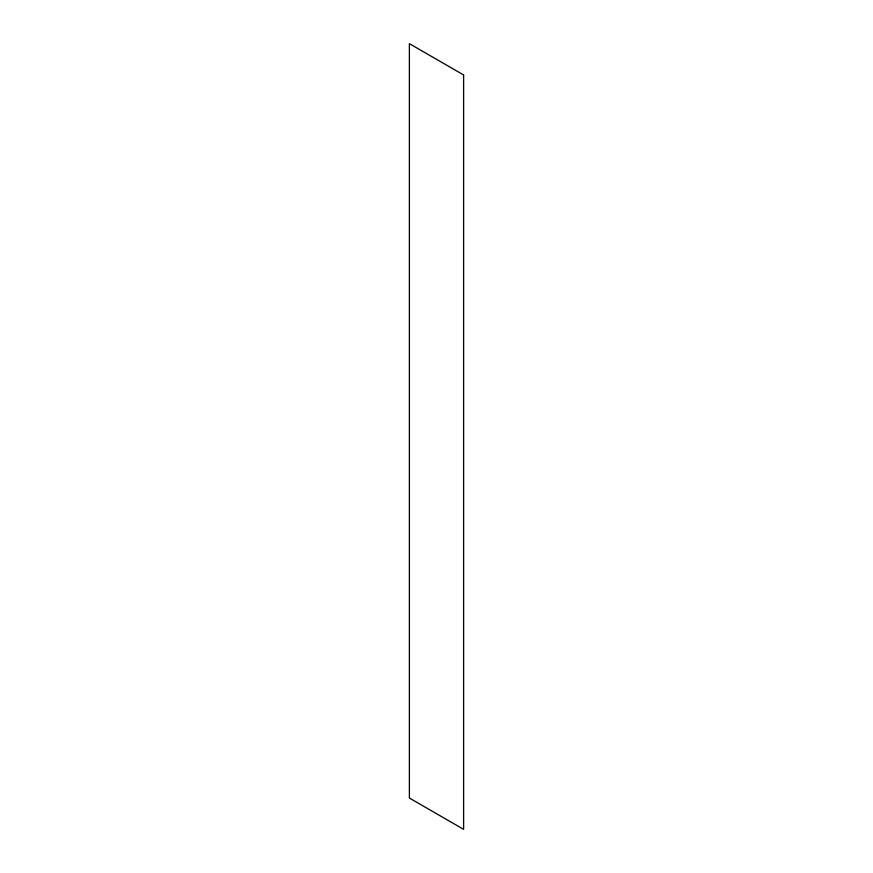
<?xml version="1.0" encoding="UTF-8"?>
<svg xmlns="http://www.w3.org/2000/svg" width="873" height="873" viewBox="0 0 873 873"><rect width="100%" height="100%" fill="white"/><g stroke="black" fill="none" stroke-linecap="round" stroke-linejoin="round"><path stroke-width="1.31" d="M463.618 74.969L409.382 43.65L409.382 798.031L463.618 829.35L463.618 74.969"/></g></svg>
